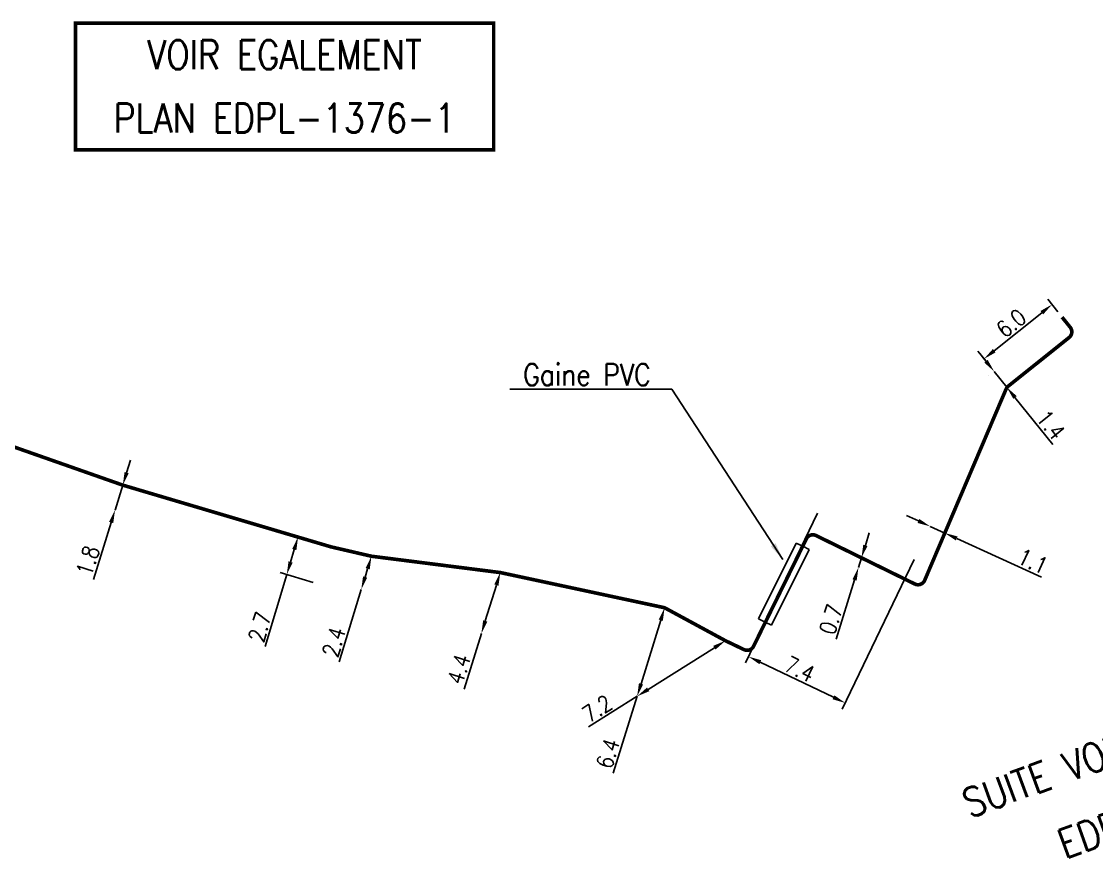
# Model space of a CAD drawing. Header units: millimetres. Extents: x 256000 to 256976, y 143332 to 144000.
# Drawn here: x 256287 to 256361.2, y 143670.1 to 143727.8 of the extents above; entities that cross this region are included whole.
import ezdxf
from ezdxf.enums import TextEntityAlignment as Align

# ---------------------------------------------------------------- set-up
doc = ezdxf.new("R2010")
doc.units = ezdxf.units.MM
doc.header["$PDMODE"] = 34
doc.linetypes.add('S_ST', pattern=[14, 8, -1.5, 0, -1.5, 0, -1.5, 0, -1.5])
doc.layers.get('DEFPOINTS').update_dxf_attribs({"linetype": 'CONTINUOUS'})
for name, color, linetype in [('S_100', 5, 'CONTINUOUS'), ('S_400', 7, 'CONTINUOUS'), ('S_900', 7, 'CONTINUOUS')]:
    doc.layers.add(name, color=color, linetype=linetype)
doc.styles.get("Standard").update_dxf_attribs({"font": 'romans.shx', "width": 0.85})
doc.dimstyles.get("Standard").update_dxf_attribs({"dimtxt": 1.5, "dimasz": 1.2, "dimexe": 0.625, "dimexo": 0.625, "dimgap": 0.25, "dimtad": 1, "dimdec": 1, "dimzin": 0, "dimdsep": 46, "dimtxsty": 'Standard', "dimcen": -0.5, "dimadec": 0, "dimazin": 0, "dimtfac": 1, "dimtdec": 1, "dimtmove": 0, "dimatfit": 3, "dimfxl": 1, "dimtolj": 1, "dimtzin": 0, "dimarcsym": 0})

# ---------------------------------------------------------------- blocks, each defined once
blk = doc.blocks.new('*D62')
at = {"layer": 'DEFPOINTS', "color": 0, "linetype": 'Continuous'}
for p in [(256308.344, 143691.571), (256305.308, 143689.661), (256307.571, 143688.984)]:
    blk.add_point(p, dxfattribs=at)
at = {"layer": 'S_100', "color": 0, "linetype": 'Continuous', "lineweight": -2}
for p, q in [((256307.895, 143691.705), (256305.632, 143692.382)), ((256305.823, 143691.385), (256305.565, 143690.523)), ((256305.308, 143689.661), (256303.818, 143684.68)), ((256307.122, 143689.118), (256304.858, 143689.795))]:
    blk.add_line(p, q, dxfattribs=at)
at = {"layer": 'S_100', "color": 0, "linetype": 'Continuous'}
for points in [[(256305.679, 143691.428), (256305.967, 143691.342), (256306.081, 143692.248)], [(256305.422, 143690.566), (256305.709, 143690.48), (256305.308, 143689.661)]]:
    blk.add_solid(points, dxfattribs=at)
at = {"layer": 'S_100', "color": 0, "linetype": 'Continuous', "insert": (256303.44, 143686.034), "char_height": 1.125, "attachment_point": 5, "rotation": 73.35508}
blk.add_mtext('\\A1;2.7', dxfattribs=at)
blk = doc.blocks.new('*D63')
at = {"layer": 'DEFPOINTS', "color": 0, "linetype": 'Continuous'}
for p in [(256311.146, 143690.921), (256310.446, 143688.625), (256310.446, 143688.625)]:
    blk.add_point(p, dxfattribs=at)
at = {"layer": 'S_100', "color": 0, "linetype": 'Continuous', "lineweight": -2}
for p, q in [((256310.884, 143690.06), (256310.709, 143689.486)), ((256310.446, 143688.625), (256308.92, 143683.624))]:
    blk.add_line(p, q, dxfattribs=at)
at = {"layer": 'S_100', "color": 0, "linetype": 'Continuous'}
for points in [[(256310.74, 143690.103), (256311.027, 143690.016), (256311.146, 143690.921)], [(256310.565, 143689.53), (256310.852, 143689.442), (256310.446, 143688.625)]]:
    blk.add_solid(points, dxfattribs=at)
at = {"layer": 'S_100', "color": 0, "linetype": 'Continuous', "insert": (256308.557, 143685.003), "char_height": 1.125, "attachment_point": 5, "rotation": 73.03385}
blk.add_mtext('\\A1;2.4', dxfattribs=at)
blk = doc.blocks.new('*D64')
at = {"layer": 'DEFPOINTS', "color": 0, "linetype": 'Continuous'}
for p in [(256320.033, 143689.794), (256318.73, 143685.592), (256318.73, 143685.592)]:
    blk.add_point(p, dxfattribs=at)
at = {"layer": 'S_100', "color": 0, "linetype": 'Continuous', "lineweight": -2}
for p, q in [((256319.767, 143688.935), (256318.997, 143686.452)), ((256318.73, 143685.592), (256317.537, 143681.745))]:
    blk.add_line(p, q, dxfattribs=at)
at = {"layer": 'S_100', "color": 0, "linetype": 'Continuous'}
for points in [[(256319.624, 143688.979), (256319.91, 143688.89), (256320.033, 143689.794)], [(256318.853, 143686.496), (256319.14, 143686.407), (256318.73, 143685.592)]]:
    blk.add_solid(points, dxfattribs=at)
at = {"layer": 'S_100', "color": 0, "linetype": 'Continuous', "insert": (256317.179, 143683.125), "char_height": 1.125, "attachment_point": 5, "rotation": 72.76751}
blk.add_mtext('\\A1;4.4', dxfattribs=at)
blk = doc.blocks.new('*D65')
at = {"layer": 'DEFPOINTS', "color": 0, "linetype": 'Continuous'}
for p in [(256335.569, 143685.088), (256329.476, 143681.252), (256329.476, 143681.252)]:
    blk.add_point(p, dxfattribs=at)
at = {"layer": 'S_100', "color": 0, "linetype": 'Continuous', "lineweight": -2}
for p, q in [((256334.807, 143684.609), (256330.238, 143681.732)), ((256329.476, 143681.252), (256326.112, 143679.134))]:
    blk.add_line(p, q, dxfattribs=at)
at = {"layer": 'S_100', "color": 0, "linetype": 'Continuous'}
for points in [[(256334.727, 143684.736), (256334.887, 143684.482), (256335.569, 143685.088)], [(256330.158, 143681.858), (256330.318, 143681.605), (256329.476, 143681.252)]]:
    blk.add_solid(points, dxfattribs=at)
at = {"layer": 'S_100', "color": 0, "linetype": 'Continuous', "insert": (256326.719, 143680.402), "char_height": 1.125, "attachment_point": 5, "rotation": 32.19623}
blk.add_mtext('\\A1;7.2', dxfattribs=at)
blk = doc.blocks.new('*D66')
at = {"layer": 'DEFPOINTS', "color": 0, "linetype": 'Continuous'}
for p in [(256331.37, 143687.365), (256329.476, 143681.252), (256329.476, 143681.252)]:
    blk.add_point(p, dxfattribs=at)
at = {"layer": 'S_100', "color": 0, "linetype": 'Continuous', "lineweight": -2}
for p, q in [((256331.104, 143686.506), (256329.742, 143682.112)), ((256329.476, 143681.252), (256327.83, 143675.94))]:
    blk.add_line(p, q, dxfattribs=at)
at = {"layer": 'S_100', "color": 0, "linetype": 'Continuous'}
for points in [[(256330.961, 143686.55), (256331.247, 143686.461), (256331.37, 143687.365)], [(256329.599, 143682.156), (256329.886, 143682.067), (256329.476, 143681.252)]]:
    blk.add_solid(points, dxfattribs=at)
at = {"layer": 'S_100', "color": 0, "linetype": 'Continuous', "insert": (256327.466, 143677.298), "char_height": 1.125, "attachment_point": 5, "rotation": 72.78312}
blk.add_mtext('\\A1;6.4', dxfattribs=at)
blk = doc.blocks.new('*D67')
at = {"layer": 'DEFPOINTS', "color": 0, "linetype": 'Continuous'}
for p in [(256342.114, 143694.327), (256348.787, 143691.128), (256343.832, 143680.794)]:
    blk.add_point(p, dxfattribs=at)
at = {"layer": 'S_100', "color": 0, "linetype": 'Continuous', "lineweight": -2}
for p, q in [((256341.911, 143693.904), (256336.957, 143683.571)), ((256348.584, 143690.705), (256343.63, 143680.371)), ((256337.971, 143683.604), (256343.021, 143681.183))]:
    blk.add_line(p, q, dxfattribs=at)
at = {"layer": 'S_100', "color": 0, "linetype": 'Continuous'}
for points in [[(256338.036, 143683.74), (256337.906, 143683.469), (256337.159, 143683.993)], [(256343.085, 143681.319), (256342.956, 143681.048), (256343.832, 143680.794)]]:
    blk.add_solid(points, dxfattribs=at)
at = {"layer": 'S_100', "color": 0, "linetype": 'Continuous', "insert": (256340.692, 143683.131), "char_height": 1.125, "attachment_point": 5, "rotation": 334.3846}
blk.add_mtext('\\A1;7.4', dxfattribs=at)
blk = doc.blocks.new('*D68')
at = {"layer": 'DEFPOINTS', "color": 0, "linetype": 'Continuous'}
for p in [(256344.951, 143690.811), (256344.743, 143690.143), (256344.743, 143690.143)]:
    blk.add_point(p, dxfattribs=at)
at = {"layer": 'S_100', "color": 0, "linetype": 'Continuous', "lineweight": -2}
for p, q in [((256345.218, 143691.671), (256345.485, 143692.53)), ((256344.951, 143690.811), (256344.743, 143690.143)), ((256344.476, 143689.283), (256343.209, 143685.2))]:
    blk.add_line(p, q, dxfattribs=at)
at = {"layer": 'S_100', "color": 0, "linetype": 'Continuous'}
for points in [[(256345.074, 143691.715), (256345.361, 143691.626), (256344.951, 143690.811)], [(256344.333, 143689.328), (256344.62, 143689.239), (256344.743, 143690.143)]]:
    blk.add_solid(points, dxfattribs=at)
at = {"layer": 'S_100', "color": 0, "linetype": 'Continuous', "insert": (256342.845, 143686.559), "char_height": 1.125, "attachment_point": 5, "rotation": 72.74977}
blk.add_mtext('\\A1;0.7', dxfattribs=at)
blk = doc.blocks.new('*D72')
at = {"layer": 'DEFPOINTS', "color": 0, "linetype": 'Continuous'}
for p in [(256293.991, 143695.829), (256293.457, 143694.11), (256293.457, 143694.11)]:
    blk.add_point(p, dxfattribs=at)
at = {"layer": 'S_100', "color": 0, "linetype": 'Continuous', "lineweight": -2}
for p, q in [((256294.258, 143696.688), (256294.525, 143697.548)), ((256293.991, 143695.829), (256293.457, 143694.11)), ((256293.19, 143693.25), (256291.969, 143689.32))]:
    blk.add_line(p, q, dxfattribs=at)
at = {"layer": 'S_100', "color": 0, "linetype": 'Continuous'}
for points in [[(256294.115, 143696.733), (256294.401, 143696.644), (256293.991, 143695.829)], [(256293.047, 143693.295), (256293.333, 143693.206), (256293.457, 143694.11)]]:
    blk.add_solid(points, dxfattribs=at)
at = {"layer": 'S_100', "color": 0, "linetype": 'Continuous', "insert": (256291.585, 143690.613), "char_height": 1.125, "attachment_point": 5, "rotation": 72.74048}
blk.add_mtext('\\A1;1.8', dxfattribs=at)
blk = doc.blocks.new('*D73')
at = {"layer": 'DEFPOINTS', "color": 0, "linetype": 'Continuous'}
for p in [(256354.105, 143703.676), (256354.105, 143703.676), (256354.979, 143702.583)]:
    blk.add_point(p, dxfattribs=at)
at = {"layer": 'S_100', "color": 0, "linetype": 'Continuous', "lineweight": -2}
for p, q in [((256353.542, 143704.379), (256352.98, 143705.082)), ((256353.739, 143703.383), (256353.739, 143703.383)), ((256354.105, 143703.676), (256354.979, 143702.583)), ((256354.613, 143702.29), (256354.613, 143702.29)), ((256355.541, 143701.88), (256358.146, 143698.625))]:
    blk.add_line(p, q, dxfattribs=at)
at = {"layer": 'S_100', "color": 0, "linetype": 'Continuous'}
for points in [[(256353.66, 143704.473), (256353.425, 143704.285), (256354.105, 143703.676)], [(256355.659, 143701.974), (256355.424, 143701.786), (256354.979, 143702.583)]]:
    blk.add_solid(points, dxfattribs=at)
at = {"layer": 'S_100', "color": 0, "linetype": 'Continuous', "insert": (256358.017, 143699.987), "char_height": 1.125, "attachment_point": 5, "rotation": 308.65943}
blk.add_mtext('\\A1;1.4', dxfattribs=at)
blk = doc.blocks.new('*D74')
at = {"layer": 'DEFPOINTS', "color": 0, "linetype": 'Continuous'}
for p in [(256358.79, 143707.424), (256353.408, 143704.547), (256354.105, 143703.676)]:
    blk.add_point(p, dxfattribs=at)
at = {"layer": 'S_100', "color": 0, "linetype": 'Continuous', "lineweight": -2}
for p, q in [((256358.497, 143707.79), (256357.8, 143708.661)), ((256357.39, 143707.733), (256354.111, 143705.109)), ((256353.812, 143704.042), (256353.115, 143704.913))]:
    blk.add_line(p, q, dxfattribs=at)
at = {"layer": 'S_100', "color": 0, "linetype": 'Continuous'}
for points in [[(256357.297, 143707.85), (256357.484, 143707.616), (256358.093, 143708.295)], [(256354.017, 143705.226), (256354.204, 143704.992), (256353.408, 143704.547)]]:
    blk.add_solid(points, dxfattribs=at)
at = {"layer": 'S_100', "color": 0, "linetype": 'Continuous', "insert": (256355.282, 143707.007), "char_height": 1.125, "attachment_point": 5, "rotation": 38.66035}
blk.add_mtext('\\A1;6.0', dxfattribs=at)
blk = doc.blocks.new('*D75')
at = {"layer": 'DEFPOINTS', "color": 0, "linetype": 'Continuous'}
for p in [(256349.699, 143692.98), (256349.699, 143692.98), (256350.699, 143692.523)]:
    blk.add_point(p, dxfattribs=at)
at = {"layer": 'S_100', "color": 0, "linetype": 'Continuous', "lineweight": -2}
for p, q in [((256348.88, 143693.354), (256348.061, 143693.728)), ((256349.699, 143692.98), (256350.699, 143692.523)), ((256351.518, 143692.15), (256357.36, 143689.482))]:
    blk.add_line(p, q, dxfattribs=at)
at = {"layer": 'S_100', "color": 0, "linetype": 'Continuous'}
for points in [[(256348.942, 143693.491), (256348.818, 143693.218), (256349.699, 143692.98)], [(256351.58, 143692.286), (256351.456, 143692.013), (256350.699, 143692.523)]]:
    blk.add_solid(points, dxfattribs=at)
at = {"layer": 'S_100', "color": 0, "linetype": 'Continuous', "insert": (256356.776, 143690.573), "char_height": 1.125, "attachment_point": 5, "rotation": 335.45798}
blk.add_mtext('\\A1;1.1', dxfattribs=at)

msp = doc.modelspace()

# ---------------------------------------------------------------- linework, layer by layer
at = {"layer": 'S_100', "linetype": 'S_ST'}
msp.add_lwpolyline([(256285.179, 143698.924, 0.25, 0.25, 0), (256293.991, 143695.829, 0.25, 0.25, 0), (256308.344, 143691.571, 0.25, 0.25, 0), (256311.146, 143690.921, 0.25, 0.25, 0), (256320.033, 143689.794, 0.25, 0.25, 0), (256331.37, 143687.365, 0.25, 0.25, 0), (256335.569, 143685.088, 0.25, 0.25, 0), (256336.842, 143684.478, 0.25, 0.25, 0.411465), (256337.507, 143684.708, 0.25, 0.25, 0), (256341.147, 143692.121, 0.25, 0.25, -0.414214), (256341.816, 143692.349, 0.25, 0.25, 0), (256348.63, 143689.006, 0.25, 0.25, 0.430094), (256349.311, 143689.259, 0.25, 0.25, 0), (256354.93, 143702.467, 0.25, 0.25, -0.124082), (256355.078, 143702.662, 0.25, 0.25, 0), (256359.274, 143706.019, 0.25, 0.25, 0.414214), (256359.352, 143706.722, 0.25, 0.25, 0), (256358.79, 143707.424, 0, 0, 0)], format="xyseb", dxfattribs=at)
at = {"layer": 'S_400', "color": 7, "linetype": 'CONTINUOUS'}
for p, q in [((256337.856, 143686.603), (256340.447, 143691.83)), ((256338.752, 143686.159), (256341.343, 143691.386)), ((256340.447, 143691.83), (256340.895, 143691.608)), ((256341.343, 143691.386), (256340.895, 143691.608)), ((256337.856, 143686.603), (256338.304, 143686.381)), ((256338.752, 143686.159), (256338.304, 143686.381))]:
    msp.add_line(p, q, dxfattribs=at)
at = {"layer": 'S_900', "const_width": 0.25}
msp.add_lwpolyline([(256290.734, 143727.71), (256319.576, 143727.71), (256319.576, 143718.969), (256290.734, 143718.969)], close=True, dxfattribs=at)

# ---------------------------------------------------------------- texts
at = {"layer": 'S_400', "insert": (256330.416, 143703.456), "char_height": 1.5, "attachment_point": 6}
msp.add_mtext('Gaine PVC', dxfattribs=at)
at = {"layer": 'S_900', "width": 0.85}
for s, p in [('VOIR EGALEMENT', (256305.155, 143724.539)), ('PLAN EDPL-1376-1', (256305.155, 143720.165))]:
    msp.add_text(s, height=2, dxfattribs=at).set_placement(p, align=Align.CENTER)
for s, rotation, p in [('SUITE VOIR PLAN', 20.10737, (256361.442, 143676.139)), ('EDPL-1376-1', 19.88928, (256366.855, 143672.875))]:
    msp.add_text(s, height=2, rotation=rotation, dxfattribs=at).set_placement(p, align=Align.CENTER)

# ---------------------------------------------------------------- dimensions: what is measured, and where the dimension line sits
at = {"layer": 'S_100', "linetype": 'Continuous'}
for base, p1, p2, angle, picture, middle in [((256353.408, 143704.547), (256358.79, 143707.424), (256354.105, 143703.676), 218.66035, '*D74', (256355.751, 143706.421)), ((256354.105, 143703.676), (256354.979, 143702.583), (256354.105, 143703.676), 128.65943, '*D73', (256357.431, 143699.518)), ((256293.457, 143694.11), (256293.991, 143695.829), (256293.457, 143694.11), 252.74048, '*D72', (256292.301, 143690.39)), ((256343.832, 143680.794), (256342.114, 143694.327), (256348.787, 143691.128), 334.3846, '*D67', (256340.368, 143682.455)), ((256349.699, 143692.98), (256350.699, 143692.523), (256349.699, 143692.98), 155.45798, '*D75', (256356.464, 143689.891)), ((256305.308, 143689.661), (256308.344, 143691.571), (256307.571, 143688.984), 253.35508, '*D62', (256304.159, 143685.819)), ((256344.743, 143690.143), (256344.951, 143690.811), (256344.743, 143690.143), 252.74977, '*D68', (256343.561, 143686.336)), ((256310.446, 143688.625), (256311.146, 143690.921), (256310.446, 143688.625), 253.03385, '*D63', (256309.274, 143684.784)), ((256318.73, 143685.592), (256320.033, 143689.794), (256318.73, 143685.592), 252.76751, '*D64', (256317.896, 143682.902)), ((256329.476, 143681.252), (256331.37, 143687.365), (256329.476, 143681.252), 252.78312, '*D66', (256328.182, 143677.076)), ((256329.476, 143681.252), (256335.569, 143685.088), (256329.476, 143681.252), 212.19623, '*D65', (256327.119, 143679.768))]:
    dim = msp.add_linear_dim(base=base, p1=p1, p2=p2, angle=angle, dimstyle='Standard', override={"dimscale": 0.75}, dxfattribs=at)
    dim.commit()
    dim.dimension.update_dxf_attribs({"geometry": picture, "text_midpoint": middle, "dimtype": 161})

# ---------------------------------------------------------------- leaders
at = {"layer": 'S_400', "annotation_type": 0, "has_hookline": 1, "hookline_direction": 1, "text_width": 9.714}
msp.add_leader([(256339.516, 143690.704), (256331.866, 143702.456), (256330.666, 143702.456)], dimstyle='Standard', dxfattribs=at)

doc.saveas('drawing.dxf')
